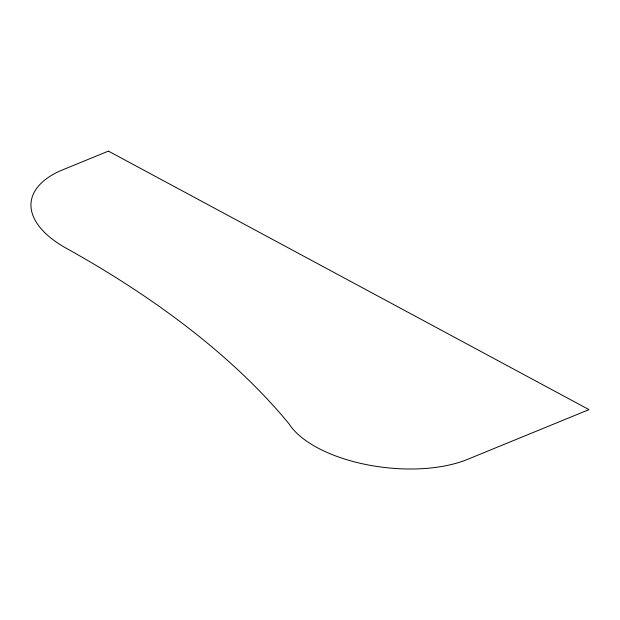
<?xml version="1.0" encoding="UTF-8"?>
<svg xmlns="http://www.w3.org/2000/svg" width="620" height="620" viewBox="0 0 620 620"><rect width="100%" height="100%" fill="white"/><g stroke="black" fill="none" stroke-linecap="round" stroke-linejoin="round"><path stroke-width="0.93" d="M108.407 151.117L59.807 171.019A119.404 55.87 6.7 0 0 64.085 247.031A1014.111 474.532 6.7 0 1 289.137 423.964A106.779 49.964 6.7 0 0 467.496 459.389L589 409.618L108.407 151.117"/></g></svg>
